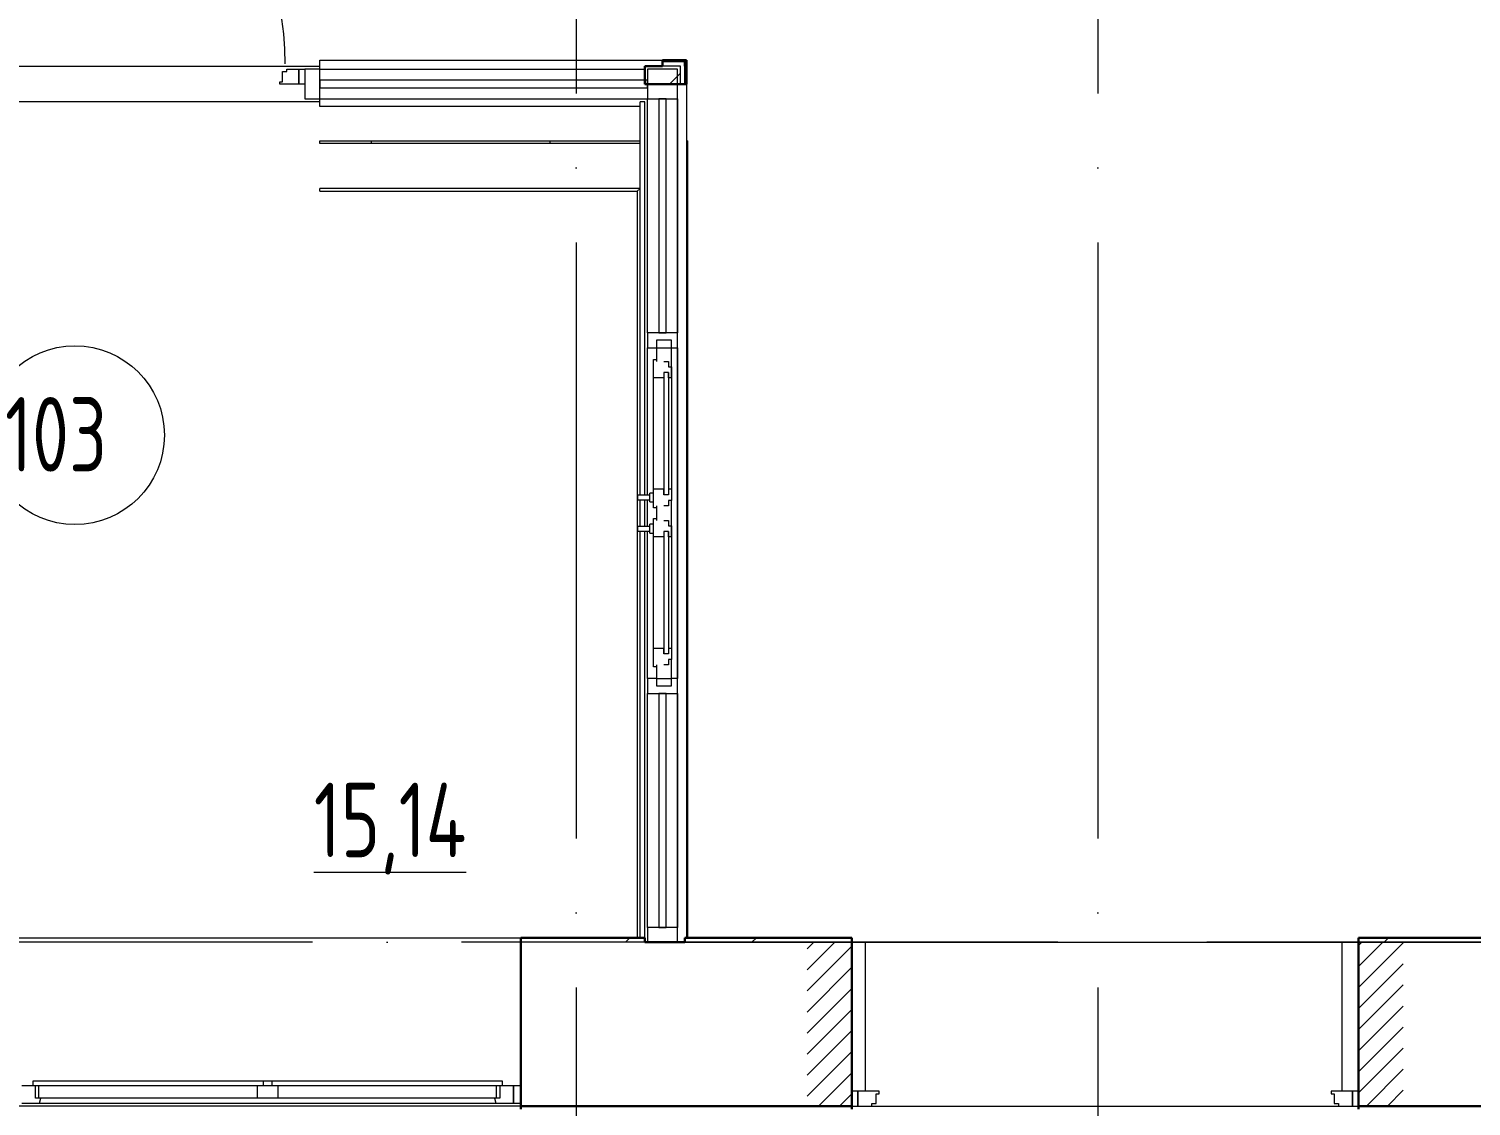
# Model space of a CAD drawing. Header units: millimetres. Extents: x -259793 to 503324, y -44556 to 93494.
# Drawn here: x -36544 to -31705, y -22074 to -18458 of the extents above; entities that cross this region are included whole.
import ezdxf

# ---------------------------------------------------------------- set-up
doc = ezdxf.new("R2010")
doc.units = ezdxf.units.MM
doc.linetypes.add('ADSK_Линия сетки', pattern=[25, 20, -2.5, 0, -2.5])
doc.linetypes.add('ADSK_Штриховая_ш2 п1_5', pattern=[4.5, 3, -1.5])
for name, color, linetype, lineweight in [('_ Окна', 7, 'Continuous', 9), ('Витраж', 7, 'Continuous', 9), ('Двери', 252, 'Continuous', 9), ('Марки помещений', 252, 'Continuous', 20), ('Ограждение', 252, 'Continuous', 9), ('Окна', 252, 'Continuous', 9), ('Оси', 252, 'Continuous', 9), ('Панели витража', 252, 'Continuous', 9), ('Перекрытие', 252, 'Continuous', 18), ('Стены внутренние', 7, 'Continuous', 18), ('Стены наружные', 7, 'Continuous', 18), ('Стены штриховка', 7, 'Continuous', 9)]:
    doc.layers.add(name, color=color, linetype=linetype, lineweight=lineweight)
doc.layers.add('Двери открывание', color=7, linetype='Continuous', lineweight=9, true_color=0xc0c0c0)
doc.styles.add('GOST Common_3', font='', dxfattribs={"height": 3.5})
doc.styles.get('GOST Common_3').set_extended_font_data('GOST 2.304 type A')
pattern_1 = [(0, (-46194.8, 96), (0, 600), []), (90, (-46194.8, 96), (-600, 4e-14), [])]

# ---------------------------------------------------------------- blocks, each defined once
blk = doc.blocks.new('1 этаж')
at = {"layer": 'Двери', "lineweight": 18, "true_color": 0x636466}
h = blk.add_hatch(dxfattribs=at)
h.set_pattern_fill('FP_2', color=251, angle=180, style=0, pattern_type=2)
h.set_pattern_definition([(225, (-32805.8, -20418.73), (35.3553, -35.3553), [])])
h.paths.add_polyline_path([(-31930.8, -20693.7), (-31930.8, -20143.7), (-32080.8, -20143.7), (-32080.8, -20693.7)])
h.paths.add_polyline_path([(-33780.8, -20693.7), (-33780.8, -20143.7), (-33930.8, -20143.7), (-33930.8, -20693.7)])
at = {"layer": 'Ограждение', "true_color": 0x636466}
h = blk.add_hatch(dxfattribs=at)
h.set_pattern_fill('FP_29', color=251, style=0, pattern_type=2)
h.set_pattern_definition(pattern_1)
h.paths.add_polyline_path([(-35565.8, -17463.7), (-34490.8, -17463.7), (-34490.8, -17453.7), (-35565.8, -17453.7)])
h.paths.add_polyline_path([(-34335.8, -17458.7), (-34330.8, -17453.7), (-34335.8, -17453.7)])
h = blk.add_hatch(dxfattribs=at)
h.set_pattern_fill('FP_29', color=251, style=0, pattern_type=2)
h.set_pattern_definition(pattern_1)
h.paths.add_polyline_path([(-34335.8, -20128.7), (-34330.8, -20128.7), (-34330.8, -17453.7), (-34335.8, -17458.7), (-34335.8, -20123.7)])
at = {"layer": 'Стены наружные', "lineweight": 9, "true_color": 0x636466}
h = blk.add_hatch(dxfattribs=at)
h.set_pattern_fill('FP_41', color=251, style=0, pattern_type=2)
h.set_pattern_definition([(180, (-32119.82, 96), (-1e-14, -100), [])])
h.paths.add_polyline_path([(-66005.8, -20703.7), (-64730.8, -20703.7), (-64730.8, -20693.7), (-66005.8, -20693.7)])
h.paths.add_polyline_path([(2117.4, -20703.7), (2694.2, -20703.7), (2694.2, -20693.7), (1409.2, -20693.7), (1409.2, -20703.7)])
h.paths.add_polyline_path([(-63030.8, -20703.7), (-61880.8, -20703.7), (-61880.8, -20693.7), (-63030.8, -20693.7)])
h.paths.add_polyline_path([(-752.8, -20703.7), (-290.8, -20703.7), (-290.8, -20693.7), (-1390.8, -20693.7), (-1390.8, -20703.7)])
h.paths.add_polyline_path([(-60180.8, -20703.7), (-59050.8, -20703.7), (-59050.8, -20693.7), (-60180.8, -20693.7)])
h.paths.add_polyline_path([(-3623, -20703.7), (-3090.8, -20703.7), (-3090.8, -20693.7), (-4165.8, -20693.7), (-4165.8, -20703.7)])
h.paths.add_polyline_path([(-57350.8, -20703.7), (-56240.8, -20703.7), (-56240.8, -20693.7), (-57350.8, -20693.7)])
h.paths.add_polyline_path([(-5865.8, -20703.7), (-5865.8, -20693.7), (-6960.8, -20693.7), (-6960.8, -20703.7), (-6493.2, -20703.7)])
h.paths.add_polyline_path([(-54540.8, -20703.7), (-53450.8, -20703.7), (-53450.8, -20693.7), (-54540.8, -20693.7)])
h.paths.add_polyline_path([(-8660.8, -20703.7), (-8660.8, -20693.7), (-9765.8, -20693.7), (-9765.8, -20703.7), (-9363.4, -20703.7)])
h.paths.add_polyline_path([(-51750.8, -20703.7), (-50620.8, -20703.7), (-50620.8, -20693.7), (-51750.8, -20693.7)])
h.paths.add_polyline_path([(-11516, -20703.7), (-11465.8, -20703.7), (-11465.8, -20693.7), (-12545.8, -20693.7), (-12545.8, -20703.7), (-12233.6, -20703.7)])
h.paths.add_polyline_path([(-48920.8, -20703.7), (-47800.8, -20703.7), (-47800.8, -20693.7), (-48920.8, -20693.7)])
h.paths.add_polyline_path([(-14245.8, -20703.7), (-14245.8, -20693.7), (-15320.8, -20693.7), (-15320.8, -20703.7), (-14386.2, -20703.7)])
h.paths.add_polyline_path([(-46100.8, -20703.7), (-45030.8, -20703.7), (-45030.8, -20693.7), (-46100.8, -20693.7)])
h.paths.add_polyline_path([(-17256.4, -20703.7), (-17020.8, -20703.7), (-17020.8, -20693.7), (-18120.8, -20693.7), (-18120.8, -20703.7), (-17974, -20703.7)])
h.paths.add_polyline_path([(-43330.8, -20703.7), (-42230.8, -20703.7), (-42230.8, -20693.7), (-43330.8, -20693.7)])
h.paths.add_polyline_path([(-19820.8, -20703.7), (-19820.8, -20693.7), (-20920.8, -20693.7), (-20920.8, -20703.7), (-20126.6, -20703.7)])
h.paths.add_polyline_path([(-40530.8, -20703.7), (-39400.8, -20703.7), (-39400.8, -20693.7), (-40530.8, -20693.7)])
h.paths.add_polyline_path([(-22620.8, -20703.7), (-22620.8, -20693.7), (-23700.8, -20693.7), (-23700.8, -20703.7), (-22996.8, -20703.7)])
h.paths.add_polyline_path([(-25867, -20703.7), (-25400.8, -20703.7), (-25400.8, -20693.7), (-26500.8, -20693.7), (-26500.8, -20703.7), (-26498.8, -20703.7)])
h.paths.add_polyline_path([(-37700.8, -20703.7), (-36590.8, -20703.7), (-36590.8, -20693.7), (-37700.8, -20693.7)])
h.paths.add_polyline_path([(-28202.8, -20703.7), (-28200.8, -20703.7), (-28200.8, -20693.7), (-29240.8, -20693.7), (-29239.8, -20703.7), (-28378.4, -20703.7)])
h.paths.add_polyline_path([(-34890.8, -20703.7), (-33780.8, -20703.7), (-33780.8, -20693.7), (-34890.8, -20693.7)])
h.paths.add_polyline_path([(-30940.8, -20703.7), (-30940.8, -20693.7), (-32080.8, -20693.7), (-32079.8, -20703.7), (-31090.8, -20703.7)])
at = {"layer": '_ Окна', "color": 251, "lineweight": 18, "true_color": 0x636466}
for p, q in [((-34385.8, -18123.7), (-34435.8, -18123.7)), ((-34435.8, -18123.7), (-34435.8, -18194.7)), ((-34385.8, -18212.7), (-34385.8, -18123.7)), ((-34445.8, -18249.7), (-34445.8, -18187.7)), ((-34445.8, -18187.7), (-34435.8, -18187.7)), ((-34411.8, -18194.7), (-34395.8, -18194.7)), ((-34411.8, -18231.7), (-34411.8, -18249.7)), ((-34395.8, -18231.7), (-34411.8, -18231.7)), ((-34395.8, -18194.7), (-34395.8, -18212.7)), ((-34395.8, -18212.7), (-34385.8, -18212.7)), ((-34395.8, -18249.7), (-34395.8, -18231.7)), ((-34385.8, -18249.7), (-34385.8, -18212.7)), ((-34411.8, -18249.7), (-34445.8, -18249.7)), ((-34385.8, -18249.7), (-34395.8, -18249.7)), ((-34445.8, -18685.7), (-34445.8, -18623.7)), ((-34411.8, -18623.7), (-34445.8, -18623.7)), ((-34411.8, -18641.7), (-34411.8, -18623.7)), ((-34395.8, -18623.7), (-34395.8, -18641.7)), ((-34385.8, -18623.7), (-34395.8, -18623.7)), ((-34385.8, -18623.7), (-34385.8, -18660.7)), ((-34395.8, -18641.7), (-34411.8, -18641.7)), ((-34385.8, -18660.7), (-34395.8, -18660.7)), ((-34395.8, -18660.7), (-34395.8, -18678.7)), ((-34385.8, -18746.7), (-34385.8, -18660.7)), ((-34435.8, -18685.7), (-34445.8, -18685.7)), ((-34445.8, -18783.7), (-34445.8, -18721.7)), ((-34445.8, -18721.7), (-34435.8, -18721.7)), ((-34435.8, -18678.7), (-34435.8, -18728.7)), ((-34395.8, -18678.7), (-34411.8, -18678.7)), ((-34411.8, -18728.7), (-34395.8, -18728.7)), ((-34411.8, -18765.7), (-34411.8, -18783.7)), ((-34395.8, -18765.7), (-34411.8, -18765.7)), ((-34395.8, -18728.7), (-34395.8, -18746.7)), ((-34395.8, -18746.7), (-34385.8, -18746.7)), ((-34395.8, -18783.7), (-34395.8, -18765.7)), ((-34385.8, -18783.7), (-34385.8, -18746.7)), ((-34411.8, -18783.7), (-34445.8, -18783.7)), ((-34385.8, -18783.7), (-34395.8, -18783.7)), ((-34445.8, -19219.7), (-34445.8, -19157.7)), ((-34411.8, -19157.7), (-34445.8, -19157.7)), ((-34411.8, -19175.7), (-34411.8, -19157.7)), ((-34395.8, -19157.7), (-34395.8, -19175.7)), ((-34385.8, -19157.7), (-34395.8, -19157.7)), ((-34385.8, -19157.7), (-34385.8, -19194.7)), ((-34395.8, -19175.7), (-34411.8, -19175.7)), ((-34385.8, -19194.7), (-34395.8, -19194.7)), ((-34395.8, -19194.7), (-34395.8, -19212.7)), ((-34385.8, -19283.7), (-34385.8, -19194.7)), ((-34435.8, -19219.7), (-34445.8, -19219.7)), ((-34435.8, -19212.7), (-34435.8, -19283.7)), ((-34395.8, -19212.7), (-34411.8, -19212.7)), ((-34435.8, -19283.7), (-34385.8, -19283.7)), ((-36527.8, -20625.7), (-36565.8, -20625.7)), ((-36519.8, -20666.7), (-36519.8, -20625.7)), ((-34961.8, -20625.7), (-34961.8, -20666.7)), ((-34915.8, -20625.7), (-34953.8, -20625.7)), ((-34915.8, -20683.7), (-34915.8, -20625.7)), ((-36565.8, -20683.7), (-36506.4, -20683.7)), ((-36507.8, -20666.7), (-36519.8, -20666.7)), ((-36506.4, -20683.7), (-36501.8, -20666.7)), ((-34979.8, -20666.7), (-34975.2, -20683.7)), ((-34975.2, -20683.7), (-34915.8, -20683.7)), ((-34961.8, -20666.7), (-34973.8, -20666.7))]:
    blk.add_line(p, q, dxfattribs=at)
at = {"layer": '_ Окна', "color": 251, "true_color": 0x636466}
for p, q in [((-34435.8, -18148.7), (-34385.8, -18148.7)), ((-34411.8, -18231.7), (-34411.8, -18641.7)), ((-34395.8, -18231.7), (-34395.8, -18641.7)), ((-34411.8, -18765.7), (-34411.8, -19175.7)), ((-34395.8, -18765.7), (-34395.8, -19175.7)), ((-34435.8, -19258.7), (-34385.8, -19258.7)), ((-34890.8, -20625.7), (-34915.8, -20625.7)), ((-34915.8, -20625.7), (-34915.8, -20683.7)), ((-34915.8, -20683.7), (-34890.8, -20683.7))]:
    blk.add_line(p, q, dxfattribs=at)
at = {"layer": 'Витраж', "color": 251, "lineweight": 18, "true_color": 0x636466, "extrusion": (0, 0, -1)}
for p, q in [((-35565.8, -17213.7), (-35615.8, -17213.7)), ((-35565.8, -17313.7), (-35565.8, -17213.7)), ((-35615.8, -17263.7), (-35615.8, -17313.7)), ((-35615.8, -17313.7), (-35565.8, -17313.7)), ((-34465.8, -18098.7), (-34465.8, -18148.7)), ((-34365.8, -18098.7), (-34465.8, -18098.7)), ((-34365.8, -18148.7), (-34365.8, -18098.7)), ((-34465.8, -18148.7), (-34435.8, -18148.7)), ((-34385.8, -18148.7), (-34365.8, -18148.7)), ((-34465.8, -19258.7), (-34465.8, -19308.7)), ((-34435.8, -19258.7), (-34465.8, -19258.7)), ((-34365.8, -19258.7), (-34385.8, -19258.7)), ((-34365.8, -19308.7), (-34365.8, -19258.7)), ((-34465.8, -19308.7), (-34365.8, -19308.7)), ((-34465.8, -20093.7), (-34465.8, -20143.7)), ((-34365.8, -20093.7), (-34465.8, -20093.7)), ((-34365.8, -20143.7), (-34365.8, -20093.7)), ((-34465.8, -20143.7), (-34365.8, -20143.7))]:
    blk.add_line(p, q, dxfattribs=at)
at = {"layer": 'Витраж', "color": 251, "true_color": 0x636466}
for p, q in [((-35565.8, -17213.7), (-34475.8, -17213.7)), ((-35565.8, -17313.7), (-34465.8, -17313.7)), ((-34465.8, -18098.7), (-34465.8, -17313.7)), ((-34465.8, -18098.7), (-34465.8, -17313.7)), ((-34365.8, -17313.7), (-34365.8, -18098.7)), ((-34365.8, -18098.7), (-34365.8, -17313.7)), ((-34465.8, -18643.2), (-34465.8, -18148.7)), ((-34465.8, -18643.2), (-34465.8, -18148.7)), ((-34365.8, -18148.7), (-34365.8, -19258.7)), ((-34365.8, -19258.7), (-34365.8, -18148.7)), ((-34465.8, -18748.2), (-34465.8, -18659.2)), ((-34465.8, -18748.2), (-34465.8, -18659.2)), ((-34465.8, -19258.7), (-34465.8, -18764.2)), ((-34465.8, -19258.7), (-34465.8, -18764.2)), ((-34465.8, -20093.7), (-34465.8, -19308.7)), ((-34465.8, -20093.7), (-34465.8, -19308.7)), ((-34365.8, -19308.7), (-34365.8, -20093.7)), ((-34365.8, -20093.7), (-34365.8, -19308.7))]:
    blk.add_line(p, q, dxfattribs=at)
at = {"layer": 'Витраж', "color": 251, "lineweight": 18, "true_color": 0x636466}
for p, q in [((-34465.8, -17213.7), (-34465.8, -17313.7)), ((-34365.8, -17213.7), (-34465.8, -17213.7)), ((-34365.8, -17313.7), (-34365.8, -17213.7)), ((-34465.8, -17313.7), (-34365.8, -17313.7))]:
    blk.add_line(p, q, dxfattribs=at)
at = {"layer": 'Двери', "color": 251, "true_color": 0x636466}
for p, q in [((-35690.8, -17221.7), (-35676.8, -17221.7)), ((-35690.8, -17255.7), (-35690.8, -17221.7)), ((-35676.8, -17221.7), (-35676.8, -17213.7)), ((-35676.8, -17213.7), (-35635.8, -17213.7)), ((-35635.8, -17213.7), (-35615.8, -17213.7)), ((-35635.8, -17263.7), (-35635.8, -17213.7)), ((-35635.8, -17213.7), (-35635.8, -17263.7)), ((-35615.8, -17213.7), (-35615.8, -17263.7)), ((-35699.8, -17255.7), (-35690.8, -17255.7)), ((-35699.8, -17263.7), (-35699.8, -17255.7)), ((-35635.8, -17263.7), (-35699.8, -17263.7)), ((-35615.8, -17263.7), (-35635.8, -17263.7)), ((-33780.8, -20643.7), (-33780.8, -20693.7)), ((-33760.8, -20643.7), (-33780.8, -20643.7)), ((-33760.8, -20693.7), (-33760.8, -20643.7)), ((-33688.8, -20643.7), (-33760.8, -20643.7)), ((-33760.8, -20643.7), (-33760.8, -20693.7)), ((-33698.8, -20684.7), (-33698.8, -20652.7)), ((-33698.8, -20652.7), (-33688.8, -20652.7)), ((-33688.8, -20652.7), (-33688.8, -20643.7)), ((-32100.8, -20643.7), (-32172.8, -20643.7)), ((-32172.8, -20643.7), (-32172.8, -20652.7)), ((-32172.8, -20652.7), (-32162.8, -20652.7)), ((-32162.8, -20652.7), (-32162.8, -20684.7)), ((-32080.8, -20643.7), (-32100.8, -20643.7)), ((-32100.8, -20643.7), (-32100.8, -20693.7)), ((-32100.8, -20693.7), (-32100.8, -20643.7)), ((-32080.8, -20693.7), (-32080.8, -20643.7)), ((-33780.8, -20693.7), (-33760.8, -20693.7)), ((-33760.8, -20693.7), (-33713.8, -20693.7)), ((-33713.8, -20693.7), (-33713.8, -20684.7)), ((-33713.8, -20684.7), (-33698.8, -20684.7)), ((-32162.8, -20684.7), (-32147.8, -20684.7)), ((-32147.8, -20684.7), (-32147.8, -20693.7)), ((-32147.8, -20693.7), (-32100.8, -20693.7)), ((-32100.8, -20693.7), (-32080.8, -20693.7))]:
    blk.add_line(p, q, dxfattribs=at)
at = {"layer": 'Двери', "color": 251, "linetype": 'ADSK_Штриховая_ш2 п1_5', "true_color": 0x636466}
for p, q in [((-33780.8, -20143.7), (-33930.8, -20143.7)), ((-33780.8, -20693.7), (-33780.8, -20143.7)), ((-31930.8, -20143.7), (-32080.8, -20143.7)), ((-32080.8, -20143.7), (-32080.8, -20693.7))]:
    blk.add_line(p, q, dxfattribs=at)
at = {"layer": 'Двери открывание', "color": 251, "true_color": 0x636466}
blk.add_arc((-36679.8, -17195.7), 998, 0, 88.9666, dxfattribs=at)
at = {"layer": 'Марки помещений', "color": 251, "true_color": 0x636466}
blk.add_circle((-36387.1, -18441.9), 300, dxfattribs=at)
at = {"layer": 'Ограждение', "color": 251, "true_color": 0x636466}
for p, q in [((-35565.8, -17463.7), (-35565.8, -17453.7)), ((-35565.8, -17453.7), (-34490.8, -17453.7)), ((-34490.8, -17463.7), (-35565.8, -17463.7)), ((-34335.8, -17453.7), (-34330.8, -17453.7)), ((-34330.8, -17453.7), (-34335.8, -17458.7)), ((-34330.8, -20128.7), (-34330.8, -17453.7)), ((-35565.8, -17623.7), (-35565.8, -17613.7)), ((-34490.8, -17613.7), (-35565.8, -17613.7)), ((-35565.8, -17623.7), (-34500.8, -17623.7)), ((-34490.8, -17613.7), (-34500.8, -17623.7)), ((-34500.8, -17623.7), (-34500.8, -20128.7))]:
    blk.add_line(p, q, dxfattribs=at)
at = {"layer": 'Окна', "color": 251, "true_color": 0x636466}
for p, q in [((-34385.8, -18212.7), (-34385.8, -18660.7)), ((-34445.8, -18623.7), (-34445.8, -18249.7)), ((-34385.8, -18249.7), (-34385.8, -18623.7)), ((-34498.8, -18659.2), (-34498.8, -18643.2)), ((-34458.8, -18643.2), (-34498.8, -18643.2)), ((-34498.8, -18659.2), (-34458.8, -18659.2)), ((-34458.8, -18666.2), (-34458.8, -18636.2)), ((-34445.8, -18636.2), (-34458.8, -18636.2)), ((-34458.8, -18666.2), (-34445.8, -18666.2)), ((-34498.8, -18764.2), (-34498.8, -18748.2)), ((-34458.8, -18748.2), (-34498.8, -18748.2)), ((-34498.8, -18764.2), (-34458.8, -18764.2)), ((-34458.8, -18771.2), (-34458.8, -18741.2)), ((-34445.8, -18741.2), (-34458.8, -18741.2)), ((-34458.8, -18771.2), (-34445.8, -18771.2)), ((-34385.8, -18746.7), (-34385.8, -19194.7)), ((-34445.8, -19157.7), (-34445.8, -18783.7)), ((-34385.8, -18783.7), (-34385.8, -19157.7)), ((-36527.8, -20608.7), (-35755.8, -20608.7)), ((-36527.8, -20625.7), (-36527.8, -20608.7)), ((-35755.8, -20608.7), (-35725.8, -20608.7)), ((-35755.8, -20608.7), (-35755.8, -20625.7)), ((-35725.8, -20608.7), (-34953.8, -20608.7)), ((-35725.8, -20625.7), (-35725.8, -20608.7)), ((-34953.8, -20608.7), (-34953.8, -20625.7)), ((-35755.8, -20625.7), (-36527.8, -20625.7)), ((-36507.8, -20666.7), (-36507.8, -20625.7)), ((-35775.8, -20625.7), (-35775.8, -20666.7)), ((-35725.8, -20625.7), (-35755.8, -20625.7)), ((-34953.8, -20625.7), (-35725.8, -20625.7)), ((-35705.8, -20666.7), (-35705.8, -20625.7)), ((-34973.8, -20625.7), (-34973.8, -20666.7)), ((-35775.8, -20666.7), (-36507.8, -20666.7)), ((-36506.4, -20683.7), (-34975.2, -20683.7)), ((-35705.8, -20666.7), (-35775.8, -20666.7)), ((-34973.8, -20666.7), (-35705.8, -20666.7))]:
    blk.add_line(p, q, dxfattribs=at)
at = {"layer": 'Оси', "color": 251, "linetype": 'ADSK_Линия сетки', "ltscale": 100, "true_color": 0x636466}
for p, q in [((-34705.8, 32206.9), (-34705.8, -33769.9)), ((-32955.8, 32206.9), (-32955.8, -33769.9)), ((4411.5, -20143.7), (-72528.1, -20143.7))]:
    blk.add_line(p, q, dxfattribs=at)
at = {"layer": 'Панели витража', "color": 251, "lineweight": 18, "true_color": 0x636466}
for p, q in [((-34465.8, -17251.2), (-35565.8, -17251.2)), ((-35565.8, -17251.2), (-35565.8, -17276.2)), ((-34465.8, -17276.2), (-34465.8, -17251.2)), ((-35565.8, -17276.2), (-34465.8, -17276.2)), ((-34428.3, -17313.7), (-34428.3, -18098.7)), ((-34403.3, -17313.7), (-34428.3, -17313.7)), ((-34403.3, -18098.7), (-34403.3, -17313.7)), ((-34428.3, -18098.7), (-34403.3, -18098.7)), ((-34428.3, -19308.7), (-34428.3, -20093.7)), ((-34403.3, -19308.7), (-34428.3, -19308.7)), ((-34403.3, -20093.7), (-34403.3, -19308.7)), ((-34428.3, -20093.7), (-34403.3, -20093.7))]:
    blk.add_line(p, q, dxfattribs=at)
at = {"layer": 'Перекрытие', "color": 251, "ltscale": 100, "true_color": 0x636466}
blk.add_line((-33780.8, -20143.7), (-32080.8, -20143.7), dxfattribs=at)
at = {"layer": 'Стены внутренние', "color": 251, "lineweight": 30, "true_color": 0x636466}
for p, q in [((-34890.8, -20143.7), (-34890.8, -20693.7)), ((-34340.8, -20143.7), (-34475.8, -20143.7)), ((-33780.8, -20693.7), (-33780.8, -20143.7)), ((-32080.8, -20143.7), (-32080.8, -20693.7))]:
    blk.add_line(p, q, dxfattribs=at)
at = {"layer": 'Стены внутренние', "color": 251, "true_color": 0x636466}
for p, q in [((-34475.8, -20143.7), (-34890.8, -20143.7)), ((-33735.8, -20143.7), (-34340.8, -20143.7)), ((-33735.8, -20143.7), (-33735.8, -20643.7)), ((-30915.8, -20143.7), (-32135.8, -20143.7)), ((-32135.8, -20643.7), (-32135.8, -20143.7)), ((-34890.8, -20693.7), (-36590.8, -20693.7))]:
    blk.add_line(p, q, dxfattribs=at)
at = {"layer": 'Стены наружные', "color": 251, "true_color": 0x636466}
for p, q in [((-36795.8, -17203.7), (-35565.8, -17203.7)), ((-35565.8, -17213.7), (-35565.8, -17183.7)), ((-35565.8, -17183.7), (-34415.8, -17183.7)), ((-34335.8, -17263.7), (-34335.8, -20128.7)), ((-35565.8, -17338.7), (-35565.8, -17313.7)), ((-35565.8, -17323.7), (-36795.8, -17323.7)), ((-34490.8, -17338.7), (-35565.8, -17338.7)), ((-34475.8, -17323.7), (-34490.8, -17323.7)), ((-34490.8, -18643.2), (-34490.8, -17323.7)), ((-34475.8, -18643.2), (-34475.8, -17323.7)), ((-34490.8, -18748.2), (-34490.8, -18659.2)), ((-34475.8, -18748.2), (-34475.8, -18659.2)), ((-34490.8, -20128.7), (-34490.8, -18764.2)), ((-34475.8, -20128.7), (-34475.8, -18764.2)), ((-36590.8, -20128.7), (-34890.8, -20128.7)), ((-32080.8, -20143.7), (-30940.8, -20143.7)), ((-33713.8, -20693.7), (-32147.8, -20693.7))]:
    blk.add_line(p, q, dxfattribs=at)
at = {"layer": 'Стены наружные', "color": 251, "lineweight": 30, "true_color": 0x636466}
for p, q in [((-34475.8, -17203.7), (-34475.8, -17263.7)), ((-34415.8, -17203.7), (-34475.8, -17203.7)), ((-34415.8, -17183.7), (-34415.8, -17203.7)), ((-34335.8, -17183.7), (-34415.8, -17183.7)), ((-34340.8, -17203.7), (-34340.8, -17188.7)), ((-34335.8, -17263.7), (-34335.8, -17183.7)), ((-34475.8, -17263.7), (-34335.8, -17263.7)), ((-34475.8, -20128.7), (-34890.8, -20128.7)), ((-34890.8, -20128.7), (-34890.8, -20143.7)), ((-34475.8, -20143.7), (-34475.8, -20128.7)), ((-33780.8, -20128.7), (-34340.8, -20128.7)), ((-34340.8, -20128.7), (-34340.8, -20143.7)), ((-33780.8, -20143.7), (-33780.8, -20128.7)), ((-30940.8, -20128.7), (-32080.8, -20128.7)), ((-32080.8, -20128.7), (-32080.8, -20143.7)), ((-33780.8, -20693.7), (-34890.8, -20693.7)), ((-34890.8, -20693.7), (-34890.8, -20703.7)), ((-33780.8, -20703.7), (-33780.8, -20693.7)), ((-30940.8, -20693.7), (-32080.8, -20693.7)), ((-32080.8, -20693.7), (-32080.8, -20703.7))]:
    blk.add_line(p, q, dxfattribs=at)
at = {"layer": 'Стены наружные', "color": 251, "linetype": 'Continuous', "lineweight": 9, "true_color": 0x636466}
for p, q in [((-34413.9, -17188.7), (-34408.9, -17183.7)), ((-34343.2, -17188.7), (-34338.2, -17183.7)), ((-34392.7, -17263.7), (-34355.8, -17226.8)), ((-34340.8, -17257.1), (-34335.8, -17252.1)), ((-34540.5, -20143.7), (-34525.5, -20128.7)), ((-34116.2, -20143.7), (-34101.2, -20128.7)), ((-31994.9, -20143.7), (-31979.9, -20128.7))]:
    blk.add_line(p, q, dxfattribs=at)
at = {"layer": 'Стены штриховка', "color": 251, "true_color": 0x636466}
for p, q in [((-34340.8, -17188.7), (-34415.8, -17188.7)), ((-34355.8, -17203.7), (-34415.8, -17203.7)), ((-34355.8, -17263.7), (-34355.8, -17203.7)), ((-34340.8, -17263.7), (-34340.8, -17203.7)), ((-34340.8, -20143.7), (-33780.8, -20143.7))]:
    blk.add_line(p, q, dxfattribs=at)
at = {"layer": 'Марки помещений', "color": 251, "true_color": 0x636466, "style": 'GOST Common_3', "width": 0.9}
for s, p in [('103', (-36622, -18564.2)), ('%%U15,14', (-35585.8, -19858.3))]:
    blk.add_text(s, height=250, dxfattribs=at).set_placement(p)

msp = doc.modelspace()

# ---------------------------------------------------------------- block references
msp.add_blockref('1 этаж', (-2, -1380.07963))

doc.saveas('drawing.dxf')
